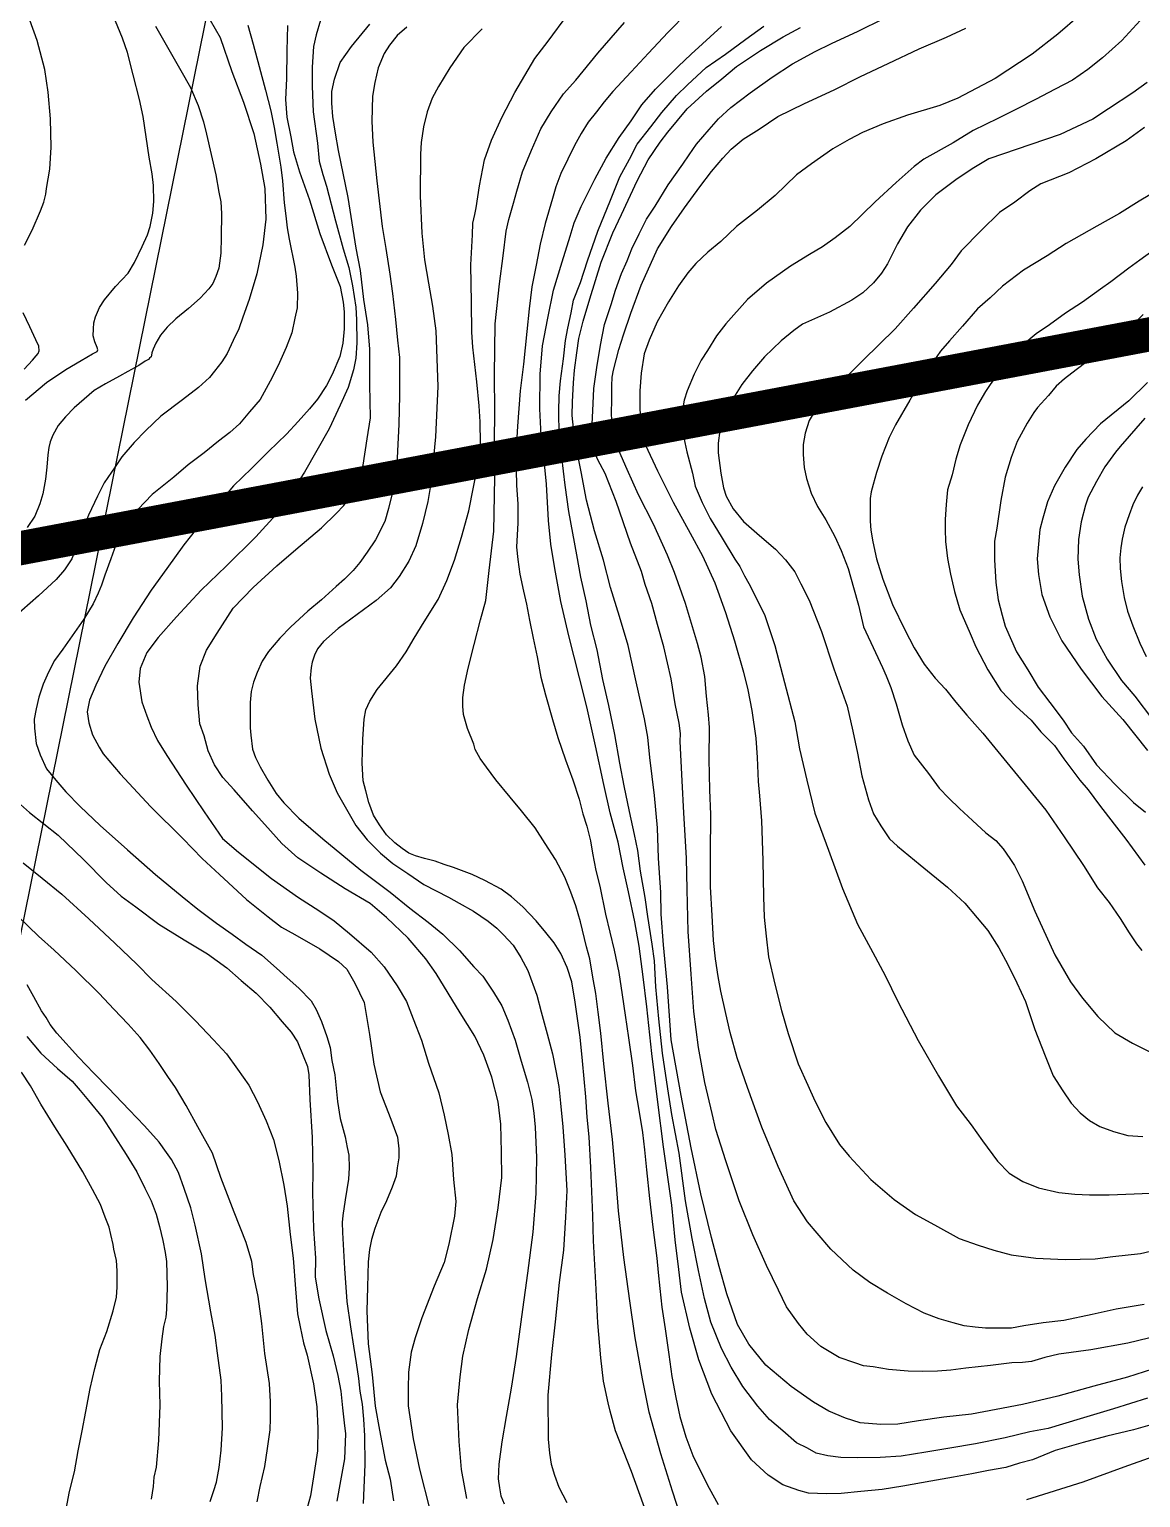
# Model space of a CAD drawing. Header units: millimetres. Extents: x 548366 to 1117317, y 7446967 to 14899125.
# Drawn here: x 554665 to 555057, y 7456686 to 7457203 of the extents above; entities that cross this region are included whole.
import ezdxf

# ---------------------------------------------------------------- set-up
doc = ezdxf.new("R2010")
doc.units = ezdxf.units.MM
doc.header["$MEASUREMENT"] = 0
doc.linetypes.add('ACAD_ISO11W100', pattern=[33, 12, -3, 12, -3, 0, -3])
for name, color, linetype in [('CURVA_INTERMEDIÁRIA', 32, 'Continuous'), ('CURVA_MESTRA', 36, 'Continuous'), ('ELETRO_PROP', 230, 'Continuous'), ('RADIAIS', 222, 'Continuous')]:
    doc.layers.add(name, color=color, linetype=linetype)

msp = doc.modelspace()

# ---------------------------------------------------------------- linework, layer by layer
at = {"layer": 'CURVA_INTERMEDIÁRIA'}
for points, elevation in [([(554727.09, 7457209.66), (554732.43, 7457200.55), (554736.49, 7457188.58), (554740.64, 7457177.74), (554744.23, 7457166.69), (554746.63, 7457155.92), (554748.19, 7457147.36), (554748.47, 7457136.51), (554747.46, 7457127.49), (554745.34, 7457117.27), (554742.67, 7457108.15), (554740.43, 7457101.92), (554738.96, 7457097.87), (554737.02, 7457093.73), (554734.91, 7457089.13), (554732.97, 7457086.27), (554730.48, 7457082.96), (554728.64, 7457080.75), (554724.77, 7457077.25), (554719.15, 7457072.83), (554711.56, 7457067.06), (554706.22, 7457062), (554702.07, 7457057.76), (554697.83, 7457052.79), (554695.44, 7457049.2), (554691.57, 7457043.58), (554689.17, 7457038.89), (554686.03, 7457032.2), (554683.82, 7457026.49), (554681.98, 7457021.61), (554680.14, 7457016.82), (554677.56, 7457012.95), (554674.61, 7457009.55), (554668.48, 7457003.78), (554659.63, 7456996.05)], 330), ([(554663.86, 7457072.78), (554671.26, 7457078.97), (554678.1, 7457083.55), (554683.45, 7457086.66), (554687.47, 7457089.07), (554689.08, 7457089.88), (554689.32, 7457090.52), (554689.08, 7457091.24), (554688.27, 7457093.25), (554687.71, 7457095.34), (554687.79, 7457097.91), (554687.95, 7457099.92), (554688.52, 7457102.09), (554689.88, 7457105.39), (554691.65, 7457108.04), (554695.59, 7457112.79), (554699.96, 7457117.42), (554702.29, 7457121.28), (554704.95, 7457126.83), (554706.8, 7457130.93), (554707.76, 7457133.9), (554708.73, 7457138.56), (554709.05, 7457142.74), (554708.97, 7457148.34), (554708.41, 7457152.52), (554707.37, 7457158.31), (554706.4, 7457165.47), (554705.27, 7457172.7), (554704.06, 7457178.71), (554701.81, 7457187.31), (554699.72, 7457195.26), (554698.03, 7457200.25), (554694.71, 7457208.26)], 310), ([(554767.79, 7457206.57), (554766.19, 7457201.42), (554765.25, 7457197.29), (554764.88, 7457190.07), (554764.88, 7457183.32), (554765.16, 7457174.33), (554766.66, 7457163.27), (554767.32, 7457156.99), (554768.54, 7457152.21), (554769.85, 7457148.08), (554773.04, 7457135.89), (554775.76, 7457126.08), (554777.74, 7457119.51), (554779.05, 7457113.04), (554780.17, 7457105.54), (554780.46, 7457100.98), (554780.55, 7457092.92), (554780.18, 7457087.48), (554779.33, 7457083.36), (554777.45, 7457077.17), (554774.73, 7457070.98), (554770.87, 7457062.66), (554762.14, 7457047.38), (554756.05, 7457037.91), (554752.17, 7457032.41), (554745.04, 7457024.63), (554734.53, 7457014.22), (554725.71, 7457005.78), (554717.06, 7456996.44), (554710.59, 7456989.13), (554706.55, 7456983.87), (554704.21, 7456978.16), (554703.74, 7456973.37), (554704.86, 7456966.44), (554706.55, 7456961.49), (554708.06, 7456957.55), (554710.4, 7456952.87), (554713.59, 7456947.52), (554720.44, 7456937.02), (554726.73, 7456927.65), (554733.23, 7456918.3), (554738.86, 7456913.52), (554750.5, 7456904.14), (554759.97, 7456897.48), (554767.2, 7456892.89), (554772.55, 7456889.23), (554777.94, 7456884.76), (554785.63, 7456878.19), (554790.23, 7456873.04), (554794.73, 7456866.38), (554798.02, 7456860.85), (554800.36, 7456854.76), (554803.29, 7456847.28), (554805.82, 7456839.12), (554809.39, 7456828.62), (554811.36, 7456820.84), (554812.68, 7456814.02), (554814.08, 7456806.99), (554814.65, 7456798.09), (554815.4, 7456790.4), (554815.02, 7456785.24), (554812.96, 7456775.33), (554811.27, 7456768.95), (554807.8, 7456760.61), (554803.48, 7456749.45), (554801.13, 7456742.32), (554799.72, 7456737.28), (554798.79, 7456730.25), (554798.6, 7456724.44), (554798.69, 7456718.44), (554800.38, 7456706.81), (554802.63, 7456696.06), (554806.29, 7456681.71)], 360), ([(554897.27, 7457209.58), (554890.11, 7457202.26), (554883.35, 7457195.03), (554877.22, 7457188.43), (554870.78, 7457181.51), (554867.65, 7457177.79), (554864.94, 7457174.37), (554862.08, 7457170.64), (554859.61, 7457166.74), (554857.23, 7457162.45), (554854.84, 7457157.68), (554852.45, 7457152.59), (554850.7, 7457147.9), (554849.43, 7457143.84), (554846.87, 7457135.03), (554845.2, 7457127.64), (554843.68, 7457120.33), (554842.17, 7457112.62), (554841.21, 7457104.92), (554840.5, 7457096.97), (554839.22, 7457085.37), (554838.11, 7457075.99), (554837.15, 7457063.51), (554836.52, 7457053.41), (554836.76, 7457042.76), (554837.23, 7457036.08), (554837.31, 7457029.42), (554836.99, 7457025.29), (554836.76, 7457020.91), (554837.23, 7457016.54), (554838.03, 7457011.45), (554839.22, 7457005.41), (554840.34, 7457000.88), (554841.38, 7456995.17), (554842.65, 7456988.89), (554844.08, 7456982.29), (554845.43, 7456975.14), (554847.02, 7456968.94), (554849.43, 7456960.21), (554851.41, 7456953.93), (554854.04, 7456945.98), (554856.67, 7456938.91), (554858.83, 7456932.17), (554860.18, 7456926.92), (554861.53, 7456922.63), (554862.88, 7456917.46), (554863.6, 7456913.09), (554864.79, 7456906.97), (554866.15, 7456901.48), (554868.13, 7456891.64), (554871.24, 7456879), (554872.83, 7456871.13), (554874.03, 7456863.19), (554875.06, 7456856.04), (554876.26, 7456848.01), (554877.61, 7456838.31), (554878.73, 7456829.35), (554879.84, 7456822.59), (554881.19, 7456814.64), (554881.91, 7456808.6), (554882.62, 7456801.6), (554883.66, 7456791.44), (554884.85, 7456781.34), (554886.29, 7456770.37), (554886.69, 7456765.38), (554887.25, 7456759.73), (554888.05, 7456753.21), (554889.16, 7456745.5), (554890.51, 7456736.52), (554891.55, 7456728.73), (554892.98, 7456721.27), (554894.33, 7456714.67), (554896.48, 7456707.52), (554898.95, 7456700.84), (554901.97, 7456694.72), (554904.63, 7456689.41), (554907.89, 7456683.61)], 420), ([(555063.29, 7456743.19), (555052.18, 7456740.5), (555039.1, 7456738.17), (555027.81, 7456736.56), (555022.97, 7456735.4), (555018.22, 7456734.05), (555015.09, 7456733.61), (555011.32, 7456733.52), (555003.74, 7456732.59), (554995.05, 7456731.61), (554989.86, 7456730.98), (554985.11, 7456730.62), (554979.91, 7456730.54), (554974.72, 7456730.62), (554967.82, 7456731.25), (554962.44, 7456732.15), (554959.07, 7456732.51), (554955.93, 7456733.58), (554950.47, 7456735.37), (554944.02, 7456739.31), (554939.18, 7456743.7), (554936.13, 7456747.37), (554931.92, 7456753.28), (554929.05, 7456759.15), (554924.92, 7456767.83), (554920, 7456778.67), (554915.23, 7456790.64), (554910.57, 7456804.69), (554906.99, 7456815.71), (554905.73, 7456821.35), (554903.11, 7456832.35), (554900.96, 7456844.7), (554899.26, 7456857.32), (554898.36, 7456870.46), (554897.28, 7456885.5), (554896.93, 7456900.28), (554896.65, 7456911.36), (554895.76, 7456927.38), (554895.22, 7456938.66), (554894.5, 7456952.44), (554894.59, 7456955.3), (554894.06, 7456958.88), (554892.71, 7456965.68), (554891.28, 7456974.55), (554888.67, 7456985.8), (554886.43, 7456993.68), (554884.46, 7457001.11), (554882.13, 7457007.73), (554880.79, 7457012.39), (554876.93, 7457022.4), (554871.91, 7457036.99), (554868.06, 7457046.93), (554866.27, 7457050.15), (554865.16, 7457052.36), (554864.63, 7457054.42), (554863.73, 7457058), (554863.37, 7457062.03), (554863.64, 7457068.93), (554864.09, 7457076.8), (554865.08, 7457084.23), (554866.43, 7457092.09), (554867.86, 7457099.43), (554870.1, 7457106.41), (554871.62, 7457111.43), (554873.77, 7457117.34), (554875.75, 7457121.81), (554877.38, 7457126), (554879.98, 7457131.37), (554882.58, 7457136.47), (554885.71, 7457141.04), (554890.28, 7457148.65), (554895.39, 7457155.9), (554897.63, 7457159.21), (554900.25, 7457162.87), (554904.73, 7457168.15), (554907.96, 7457171.82), (554912.26, 7457175.85), (554919.07, 7457181.04), (554926.86, 7457186.59), (554934.03, 7457191.25), (554942.01, 7457195.54), (554947.74, 7457198.41), (554957.12, 7457202.76), (554966.16, 7457207.24)], 460), ([(555035.07, 7457208.24), (555027.51, 7457201.63), (555018.45, 7457194.65), (555005.41, 7457186.06), (554992.28, 7457179.17), (554985.91, 7457176.57), (554974.48, 7457173.17), (554965.98, 7457170.15), (554958.7, 7457167.04), (554953.98, 7457164.58), (554948.22, 7457161.28), (554940.71, 7457155.96), (554935.42, 7457152.18), (554927.87, 7457144.82), (554921.73, 7457139.63), (554914.36, 7457133.87), (554908.79, 7457128.68), (554904.25, 7457124.91), (554899.96, 7457120.88), (554897.13, 7457117.58), (554893.92, 7457113.05), (554890.33, 7457107.38), (554886.36, 7457100.31), (554883.53, 7457093.89), (554881.83, 7457089.07), (554880.77, 7457082.21), (554880.21, 7457075.99), (554880.21, 7457069.38), (554880.96, 7457062.87), (554882.19, 7457056.83), (554886.45, 7457047.79), (554892.02, 7457036.84), (554897.97, 7457025.89), (554902.32, 7457017.87), (554906.69, 7457008.36), (554910.47, 7456997.88), (554913.58, 7456987.97), (554916.8, 7456976.84), (554918.3, 7456970.72), (554919.72, 7456963.36), (554921.13, 7456953.64), (554921.61, 7456946.84), (554921.89, 7456938.35), (554922.46, 7456933.35), (554923.11, 7456924.49), (554923.58, 7456910.53), (554923.87, 7456897.69), (554924.05, 7456890.53), (554924.71, 7456883.92), (554925.56, 7456876.56), (554927.83, 7456866.93), (554930.19, 7456857.68), (554932.46, 7456849.57), (554936.08, 7456838.92), (554939.39, 7456831.37), (554941.94, 7456825.9), (554945.72, 7456818.25), (554950.53, 7456810.51), (554954.03, 7456806.36), (554961.62, 7456798.17), (554969.84, 7456791.09), (554977.3, 7456785.8), (554984, 7456782.22), (554992.79, 7456777.31), (554999.4, 7456775.04), (555004.97, 7456773.25), (555011.02, 7456771.65), (555019.77, 7456770.39), (555030.06, 7456769.92), (555040.64, 7456770.2), (555046.88, 7456771.05), (555056.61, 7456772.09), (555065.67, 7456774.17)], 480), ([(555056.53, 7457206.45), (555050.01, 7457199.46), (555043.21, 7457193.33), (555038.02, 7457189.27), (555032.63, 7457185.49), (555026.59, 7457182.28), (555019.6, 7457178.7), (555012.99, 7457175.21), (555006.32, 7457171.93), (554997.72, 7457167.78), (554990.64, 7457163.44), (554980.34, 7457157.68), (554976.94, 7457155.04), (554970.52, 7457149.47), (554963.15, 7457142.58), (554954.22, 7457133.92), (554949.03, 7457129.95), (554944.59, 7457126.74), (554940.06, 7457124.01), (554933.35, 7457119.95), (554924.85, 7457113.91), (554918.14, 7457108.15), (554910.59, 7457099.66), (554907.24, 7457095.43), (554904.12, 7457090.24), (554901.86, 7457086.84), (554899.4, 7457081.93), (554896.95, 7457075.99), (554895.91, 7457072.68), (554895.25, 7457069.38), (554895.15, 7457066.17), (554895.25, 7457062.77), (554895.72, 7457059.47), (554896.76, 7457054.56), (554898.85, 7457047.02), (554899.79, 7457042.4), (554902.15, 7457036.64), (554904.99, 7457031.07), (554909.24, 7457024.09), (554913.68, 7457016.73), (554915.47, 7457014.18), (554916.23, 7457012.67), (554917.08, 7457010.78), (554918.59, 7457008.14), (554924.17, 7456997.19), (554927.85, 7456986.25), (554931.25, 7456973.22), (554934.84, 7456959.35), (554936.55, 7456949.91), (554939.1, 7456938.87), (554941.84, 7456927.26), (554946.66, 7456914.14), (554951.59, 7456900.67), (554956.98, 7456888.12), (554962.27, 7456878.11), (554966.71, 7456870), (554971.17, 7456860.86), (554978.25, 7456847.08), (554985.43, 7456834.63), (554991.78, 7456824.07), (554996.98, 7456817.37), (555000.95, 7456811.8), (555006.24, 7456804.63), (555010.39, 7456800.38), (555015.21, 7456797.46), (555020.69, 7456795.19), (555027.87, 7456793.59), (555033.44, 7456792.93), (555038.63, 7456792.74), (555045.62, 7456792.74), (555054.39, 7456793.09), (555060.06, 7456793.28)], 490), ([(554709.6, 7457204.47), (554714.77, 7457195.41), (554718.55, 7457188.9), (554721.93, 7457182.95), (554724.67, 7457176.6), (554726.52, 7457170.81), (554727.56, 7457166.47), (554729.26, 7457159.25), (554730.95, 7457152.1), (554731.92, 7457145.99), (554732.64, 7457142.61), (554732.88, 7457138.51), (554732.8, 7457130.15), (554732.71, 7457124.54), (554731.91, 7457119.24), (554730.94, 7457116.26), (554729.81, 7457113.85), (554728.37, 7457111.92), (554725.39, 7457108.63), (554721.29, 7457105.01), (554716.86, 7457101.39), (554713.73, 7457098.42), (554711.44, 7457095.63), (554709.75, 7457092.81), (554708.86, 7457090.64), (554708.38, 7457089.44), (554708.22, 7457088.55), (554708.06, 7457087.99), (554707.58, 7457087.51), (554707.18, 7457087.02), (554705.97, 7457086.46), (554703.8, 7457084.93), (554699.85, 7457082.84), (554696.96, 7457081.24), (554692.05, 7457078.5), (554688.03, 7457076.09), (554684.57, 7457073.12), (554681.03, 7457070.06), (554677.97, 7457066.85), (554675.32, 7457063.79), (554673.45, 7457060.35), (554672.48, 7457058.1), (554672.08, 7457056.01), (554671.76, 7457053.52), (554671.35, 7457049.18), (554670.87, 7457044.92), (554669.99, 7457039.77), (554668.94, 7457036.24), (554667.09, 7457031.81), (554664.41, 7457027.82)], 320), ([(554742.14, 7457204.82), (554744.02, 7457198.16), (554746.19, 7457190.3), (554748.35, 7457181.96), (554750.23, 7457174.65), (554751.45, 7457168.83), (554752.39, 7457163.3), (554753.14, 7457159.08), (554753.79, 7457154.87), (554754.36, 7457150.03), (554754.92, 7457142.25), (554755.58, 7457137.65), (554756.05, 7457133.43), (554756.7, 7457129.4), (554758.68, 7457119.57), (554759.24, 7457116.39), (554759.61, 7457110.48), (554759.52, 7457105.23), (554758.77, 7457101.67), (554757.64, 7457096.51), (554755.67, 7457091.26), (554752.82, 7457084.91), (554750.01, 7457079.38), (554746.54, 7457073.01), (554742.78, 7457068.6), (554739.22, 7457064.38), (554735.84, 7457061.38), (554731.81, 7457058.29), (554726.74, 7457054.16), (554721.2, 7457049.94), (554716.14, 7457045.63), (554708.5, 7457039.45), (554703.43, 7457034.2), (554700.52, 7457030.45), (554697.71, 7457026.05), (554695.64, 7457021.73), (554693.86, 7457016.86), (554691.8, 7457011.05), (554690.58, 7457007.58), (554689.45, 7457004.76), (554687.65, 7457000.95), (554684.37, 7456995.51), (554677.05, 7456985.01), (554674.05, 7456980.98), (554671.98, 7456976.86), (554670.01, 7456972.64), (554668.6, 7456968.06), (554667.57, 7456963.94), (554666.91, 7456960.38), (554667.01, 7456957.19), (554667.66, 7456951.75), (554668.98, 7456947.72), (554671.23, 7456942.84), (554674.51, 7456938.81), (554678.08, 7456934.69), (554683.05, 7456929.53), (554690.12, 7456922.9), (554699.79, 7456914.27), (554709.64, 7456905.65), (554719.02, 7456897.87), (554724.51, 7456893.41), (554731.08, 7456888.44), (554736.61, 7456884.59), (554741.49, 7456881.03), (554747.12, 7456877.19), (554752.28, 7456872.59), (554755.97, 7456869.16), (554760.1, 7456865.51), (554764.42, 7456861.1), (554766.29, 7456858.01), (554768.08, 7456853.79), (554770.05, 7456848.54), (554771.17, 7456844.6), (554771.74, 7456840.01), (554772.77, 7456835.06), (554773.8, 7456825.6), (554774.74, 7456819.6), (554776.43, 7456813.22), (554777.18, 7456809.47), (554777.74, 7456806.66), (554777.84, 7456802.25), (554777.65, 7456798.25), (554776.43, 7456791.03), (554775.58, 7456785.4), (554775.4, 7456782.97), (554775.49, 7456779.5), (554776.24, 7456766.75), (554777.08, 7456755.14), (554778.3, 7456746.24), (554779.34, 7456739.39), (554780.27, 7456733.49), (554781.12, 7456727.98), (554781.59, 7456723.58), (554782.43, 7456718.98), (554782.9, 7456713.64), (554783.28, 7456707.83), (554783.37, 7456697.7), (554782.8, 7456683.94)], 340), ([(554819.36, 7456685.74), (554817.48, 7456695.92), (554816.64, 7456705.86), (554816.07, 7456718.8), (554816.92, 7456728.64), (554817.85, 7456735.84), (554820.01, 7456745.31), (554823.01, 7456756.18), (554826.2, 7456766.59), (554828.55, 7456776.98), (554830.33, 7456788.13), (554831.65, 7456798.82), (554831.55, 7456807.82), (554831.27, 7456817.65), (554830.33, 7456825.52), (554828.17, 7456834.15), (554825.26, 7456841.93), (554822.17, 7456848.68), (554817, 7456856.91), (554808.46, 7456870.7), (554804.89, 7456875.85), (554798.67, 7456883.12), (554790.97, 7456890.43), (554785.25, 7456895.4), (554776.43, 7456900.56), (554767.89, 7456906.09), (554759.82, 7456911.53), (554754.16, 7456916.57), (554748.15, 7456923.22), (554743.84, 7456928), (554737.36, 7456935.41), (554733.31, 7456939.78), (554730.4, 7456944.28), (554728.24, 7456949.16), (554726.74, 7456954.41), (554725.24, 7456958.63), (554724.68, 7456965.38), (554724.39, 7456972.03), (554725.33, 7456979.06), (554727.58, 7456984.69), (554731.35, 7456990.66), (554736.98, 7456999.48), (554744.01, 7457006.7), (554752.36, 7457014.38), (554759.03, 7457020.1), (554768.16, 7457027.78), (554773.23, 7457032.75), (554776.04, 7457035.65), (554778.01, 7457038.56), (554780.08, 7457043.15), (554782.8, 7457049.81), (554784.21, 7457059.09), (554785.33, 7457066.47), (554785.15, 7457078.28), (554785.15, 7457090.65), (554784.49, 7457099.24), (554783.08, 7457108.24), (554781.86, 7457118.37), (554780.27, 7457126.33), (554777.54, 7457144.13), (554774.16, 7457160.73), (554773.03, 7457166.8), (554772.1, 7457172.71), (554771.72, 7457177.4), (554771.72, 7457181.43), (554772.75, 7457185.84), (554774.72, 7457191.65), (554778.66, 7457197.37), (554785.14, 7457205.24)], 370), ([(554798.21, 7457204.14), (554794.75, 7457201.22), (554792.09, 7457197.85), (554790.23, 7457194.84), (554788.1, 7457189.79), (554786.86, 7457184.65), (554786.06, 7457179.89), (554785.8, 7457171.04), (554786.24, 7457163.6), (554787.57, 7457150.04), (554789.53, 7457133.92), (554790.77, 7457126.13), (554792.19, 7457117.18), (554793.08, 7457110.36), (554794.15, 7457101.18), (554794.94, 7457093.91), (554795.56, 7457087.8), (554795.56, 7457074.42), (554795.39, 7457064.26), (554794.86, 7457054.78), (554794.5, 7457047.34), (554793.35, 7457041.23), (554791.66, 7457034.5), (554790.42, 7457029.98), (554787.12, 7457023.53), (554784.19, 7457019.19), (554781.62, 7457015.56), (554779.23, 7457012.72), (554776.21, 7457009.71), (554773.29, 7457007.05), (554768.06, 7457002.36), (554763.27, 7456998.37), (554757.31, 7456992.82), (554753.41, 7456988.83), (554749.42, 7456984.14), (554747.21, 7456980.77), (554745.43, 7456976.78), (554744.19, 7456973.33), (554743.31, 7456970.05), (554742.95, 7456966.15), (554742.95, 7456962.26), (554742.96, 7456957.23), (554743.22, 7456954.75), (554743.84, 7456949.79), (554744.91, 7456946.87), (554746.5, 7456943.5), (554749.25, 7456938.81), (554752.09, 7456934.2), (554754.84, 7456930.83), (554760.16, 7456925.43), (554768.61, 7456918.19), (554781.99, 7456907.12), (554792.28, 7456899.41), (554799.28, 7456893.74), (554805.66, 7456888.78), (554810.85, 7456884.55), (554816.7, 7456878.88), (554821.75, 7456873.12), (554824.94, 7456869.76), (554828.67, 7456864.17), (554831.59, 7456859.3), (554833.72, 7456854.25), (554836.32, 7456847.19), (554838.44, 7456839.84), (554840.66, 7456832.48), (554842.17, 7456826.37), (554842.96, 7456821.5), (554843.41, 7456816.63), (554843.85, 7456805.93), (554843.67, 7456793.26), (554842.61, 7456779.62), (554840.65, 7456765.19), (554838.53, 7456749.78), (554836.66, 7456735.78), (554834.88, 7456724.63), (554833.11, 7456714.62), (554831.69, 7456705.76), (554830.54, 7456697.88), (554830.36, 7456692.67), (554830.81, 7456689.48), (554831.34, 7456686.74), (554832.49, 7456683.9)], 380), ([(554824.74, 7457203.51), (554818.27, 7457197.04), (554813.3, 7457189.86), (554809.31, 7457183.22), (554807.1, 7457179.15), (554805.32, 7457174.27), (554804.08, 7457169.05), (554803.28, 7457163.47), (554803.02, 7457159.39), (554802.84, 7457144.78), (554803.46, 7457131.58), (554804.35, 7457122.12), (554805.77, 7457113.98), (554807.19, 7457105.83), (554808.43, 7457097.15), (554809.05, 7457077.58), (554808.25, 7457059.77), (554806.74, 7457044.11), (554805.59, 7457037.03), (554803.73, 7457029.32), (554801.33, 7457021.35), (554798.85, 7457016.03), (554795.48, 7457010.63), (554792.47, 7457006.64), (554787.39, 7457002.14), (554780.65, 7456997.18), (554774, 7456992.22), (554768.77, 7456987.7), (554766.73, 7456985.13), (554765.67, 7456982.83), (554764.87, 7456980.44), (554764.51, 7456978.58), (554764.07, 7456974.77), (554764.6, 7456970.37), (554765.75, 7456960.36), (554767.88, 7456950.08), (554770.81, 7456940.96), (554773.68, 7456934.42), (554776.87, 7456928.57), (554780.24, 7456922.91), (554784.22, 7456917.86), (554788.92, 7456913.16), (554793.27, 7456909.44), (554798.5, 7456905.9), (554804.17, 7456902.09), (554812.9, 7456897.59), (554816.62, 7456895.55), (554821.68, 7456892.72), (554826.82, 7456889.18), (554829.83, 7456886.7), (554832.23, 7456884.3), (554835.6, 7456880.67), (554838.34, 7456876.33), (554840.74, 7456871.81), (554844.02, 7456863.07), (554845.44, 7456857.22), (554847.66, 7456849.43), (554849.43, 7456842.43), (554850.67, 7456836.4), (554851.66, 7456830.86), (554852.28, 7456825.01), (554853.08, 7456816.68), (554853.79, 7456806.76), (554854.5, 7456794.29), (554854.05, 7456784.81), (554853.34, 7456773.21), (554851.84, 7456761.87), (554850.41, 7456747.98), (554849.08, 7456736.46), (554847.84, 7456722.2), (554847.94, 7456706.7), (554848.47, 7456701.74), (554849, 7456697.84), (554850.15, 7456693.94), (554851.75, 7456689.78), (554854.59, 7456684.29)], 390), ([(554895.78, 7456676), (554891.77, 7456688.38), (554887.6, 7456701.49), (554883.52, 7456716.2), (554881.21, 7456727.87), (554878.55, 7456742.31), (554876.68, 7456755.33), (554874.64, 7456770.65), (554872.78, 7456787.12), (554871.98, 7456796.16), (554870.65, 7456812.27), (554869.05, 7456825.02), (554867.54, 7456838.93), (554866.48, 7456849.72), (554865.59, 7456857.08), (554864.79, 7456863.72), (554863.73, 7456869.48), (554862.58, 7456875.94), (554861.51, 7456880.11), (554859.38, 7456888.96), (554857.69, 7456894.54), (554855.92, 7456899.32), (554853.79, 7456904.72), (554850.51, 7456910.92), (554846.88, 7456916.5), (554843.33, 7456922.09), (554838.6, 7456928.07), (554834.52, 7456932.86), (554829.47, 7456938.97), (554826.28, 7456943.4), (554823.97, 7456946.5), (554822.29, 7456949.69), (554821.75, 7456951.54), (554819.54, 7456957.04), (554818.12, 7456962), (554817.85, 7456964.92), (554817.94, 7456968.02), (554818.47, 7456972.27), (554819.8, 7456978.29), (554821.93, 7456986.62), (554824.15, 7456995.3), (554826.01, 7457002.1), (554827.16, 7457012.73), (554828.85, 7457026.54), (554829.2, 7457045.49), (554829.03, 7457058.07), (554829.2, 7457068.69), (554829.02, 7457081.69), (554829.29, 7457099.68), (554830.8, 7457113.75), (554832.13, 7457123.58), (554833.19, 7457132.26), (554834.16, 7457136.43), (554835.76, 7457142.1), (554836.91, 7457146.35), (554838.96, 7457153.16), (554842.06, 7457160.86), (554845.43, 7457168.3), (554848.98, 7457174.33), (554853.32, 7457180.62), (554857.76, 7457185.49), (554865.5, 7457194.95), (554874.81, 7457205.76)], 410), ([(555064.01, 7456712.76), (555054.15, 7456709.98), (555044.75, 7456707.75), (555036.41, 7456705.51), (555026.56, 7456702.64), (555018.58, 7456699.42), (555013.96, 7456698.14), (555009.13, 7456696.7), (555003.12, 7456695.63), (554997.21, 7456694.38), (554990.76, 7456693.3), (554982.78, 7456691.87), (554972.84, 7456690.08), (554965.67, 7456688.91), (554958.08, 7456688.18), (554951.18, 7456687.47), (554945.98, 7456687.38), (554939.71, 7456687.65), (554936.22, 7456688.54), (554930.66, 7456690.6), (554925.47, 7456693.91), (554919.55, 7456699.37), (554912.36, 7456709.64), (554905.64, 7456722.45), (554901.07, 7456734.62), (554897.92, 7456745.78), (554894.97, 7456758.49), (554893.98, 7456766.37), (554892.72, 7456776.9), (554891.56, 7456789.07), (554888.6, 7456809.64), (554886.54, 7456825.39), (554884.47, 7456842.57), (554882.68, 7456858.95), (554881.43, 7456869.6), (554880.07, 7456880.33), (554878.46, 7456888.93), (554876.22, 7456899.49), (554874.34, 7456907.91), (554872.62, 7456917.01), (554869.85, 7456927.31), (554867.61, 7456937.33), (554864.65, 7456950.91), (554861.6, 7456964.69), (554859, 7456974.9), (554855.23, 7456989.75), (554852.37, 7457001.74), (554850.3, 7457013.38), (554848.95, 7457021.96), (554848.06, 7457030.37), (554847.34, 7457043.09), (554846.53, 7457051.5), (554845.45, 7457060.24), (554845.01, 7457069.64), (554845.1, 7457081.91), (554845.99, 7457091.91), (554847.87, 7457101.58), (554849.84, 7457111.52), (554852.89, 7457121.46), (554855.68, 7457130.56), (554857.11, 7457135.22), (554859.53, 7457140.95), (554864.37, 7457150.62), (554868.4, 7457158.05), (554872.99, 7457165.27), (554877.2, 7457171.18), (554880.96, 7457176.82), (554885.8, 7457182.28), (554893.77, 7457190.25), (554898.29, 7457194.62), (554909.04, 7457204.38)], 430), ([(555059.13, 7456721.05), (555047.15, 7456717.34), (555035.32, 7456713.76), (555024.04, 7456710.44), (555017.59, 7456709.19), (555008.98, 7456707.13), (554998.55, 7456705.05), (554989.5, 7456703.44), (554980.99, 7456702.01), (554972.3, 7456700.66), (554964.9, 7456700.2), (554956.75, 7456700.02), (554951.01, 7456700.2), (554946.53, 7456700.74), (554942.41, 7456701.72), (554939.37, 7456703.42), (554935.43, 7456705.39), (554930.59, 7456709.6), (554925.93, 7456713.63), (554921.87, 7456718.25), (554916.58, 7456725.23), (554912.37, 7456732.03), (554909.06, 7456738.57), (554905.27, 7456747.84), (554903.03, 7456756.26), (554900.97, 7456766.02), (554898.73, 7456777.35), (554896.31, 7456790.6), (554894.06, 7456807.39), (554891.55, 7456821.09), (554890.12, 7456830.1), (554888.24, 7456842.63), (554886.98, 7456854.72), (554885.9, 7456865.97), (554885.45, 7456875.19), (554884.65, 7456881.01), (554883.12, 7456890.77), (554882.13, 7456897.45), (554880.52, 7456906.76), (554879.53, 7456914.01), (554878.37, 7456919.74), (554876.57, 7456927.85), (554874.77, 7456936.8), (554873.16, 7456944.86), (554871.45, 7456954.94), (554869.3, 7456965.15), (554867.24, 7456974.28), (554865.18, 7456984.72), (554863.02, 7456993.41), (554861.32, 7457002), (554859.44, 7457010.42), (554858.09, 7457018.27), (554855.23, 7457033.49), (554853.97, 7457042.8), (554852.8, 7457052.62), (554851.81, 7457060.77), (554851.73, 7457068.73), (554851.81, 7457074.28), (554852.26, 7457079.53), (554853.34, 7457087.32), (554854.06, 7457093.77), (554854.86, 7457098.15), (554856.03, 7457103.52), (554856.92, 7457107.91), (554859.35, 7457114.16), (554861.77, 7457121.86), (554865.44, 7457132.24), (554869.92, 7457143.16), (554873.16, 7457151.47), (554876.56, 7457157.65), (554879.34, 7457162.93), (554884.09, 7457169.02), (554888.03, 7457174.12), (554893.14, 7457180.12), (554897.08, 7457183.79), (554903.57, 7457189.95), (554910.38, 7457194.61), (554917.64, 7457199.98), (554923.91, 7457204.45)], 440), ([(555057.86, 7456754.1), (555048, 7456752.45), (555039.6, 7456750.58), (555029.64, 7456748.51), (555022.37, 7456747.68), (555015.53, 7456746.54), (555011.17, 7456745.81), (555005.88, 7456745.71), (555002.04, 7456745.71), (554998.34, 7456746.11), (554994.5, 7456746.63), (554990.66, 7456747.67), (554985.68, 7456749.02), (554980.39, 7456751.09), (554974.06, 7456754.3), (554967.52, 7456758.14), (554961.29, 7456761.87), (554955.35, 7456766.18), (554947.57, 7456773.54), (554942.7, 7456779.24), (554939.27, 7456783.18), (554934.5, 7456790.65), (554928.98, 7456802.74), (554923.28, 7456816.63), (554918.19, 7456830.53), (554914.55, 7456840.96), (554912.06, 7456849.88), (554910.5, 7456856.62), (554908.74, 7456864.5), (554907.8, 7456869.68), (554906.96, 7456875.86), (554906.23, 7456882.29), (554905.72, 7456891.1), (554905.2, 7456901.26), (554905.2, 7456912.72), (554905.3, 7456926.72), (554904.88, 7456935.43), (554904.68, 7456946.29), (554904.78, 7456957.38), (554904.47, 7456961.84), (554903.74, 7456968.47), (554903.12, 7456975.31), (554901.87, 7456982.13), (554900.62, 7456987), (554898.45, 7456994.05), (554896.37, 7457001.1), (554892.43, 7457011.99), (554890.04, 7457018.1), (554885.04, 7457029.07), (554879.75, 7457039.33), (554875.8, 7457048.25), (554872.9, 7457054.98), (554871.02, 7457060.44), (554870.3, 7457067.39), (554870.4, 7457073.51), (554870.4, 7457077.76), (554870.51, 7457080.87), (554870.92, 7457083.25), (554872.89, 7457090.61), (554874.55, 7457095.69), (554877.05, 7457103.33), (554880.68, 7457113.29), (554886.49, 7457126.04), (554891.36, 7457133.92), (554895.96, 7457140.52), (554901.35, 7457147.88), (554905.5, 7457153.27), (554909.44, 7457157.94), (554912.45, 7457161.15), (554916.6, 7457164.67), (554922.31, 7457168.2), (554928.88, 7457172.71), (554938.22, 7457177.27), (554948.7, 7457182.04), (554958.04, 7457186.81), (554967.69, 7457191.37), (554978.66, 7457196.5), (554988.31, 7457200.64), (554995.05, 7457203.75)], 470), ([(555058.05, 7457168.83), (555051.53, 7457164.11), (555040.86, 7457157.79), (555031.41, 7457152.88), (555021.55, 7457148.95), (555017.58, 7457146.5), (555012.29, 7457142.54), (555007, 7457138.86), (555000.49, 7457132.53), (554993.4, 7457125.36), (554989.91, 7457120.55), (554984.24, 7457113.85), (554976.64, 7457105.09), (554970.22, 7457097.82), (554958.88, 7457086.78), (554947.26, 7457075.36), (554944.97, 7457073.11), (554942.23, 7457069.43), (554939.86, 7457065.56), (554938.45, 7457061.13), (554937.79, 7457057.07), (554937.79, 7457053.57), (554938.16, 7457049.04), (554938.92, 7457045.08), (554940.62, 7457039.98), (554942.89, 7457035.27), (554945.82, 7457030.55), (554948.96, 7457024.71), (554951.23, 7457019.81), (554953.59, 7457013.39), (554955.57, 7457006.69), (554957.27, 7457000.55), (554959.07, 7456992.81), (554963.24, 7456983.87), (554965.79, 7456978.49), (554967.02, 7456975.56), (554968.72, 7456971.5), (554970.51, 7456965.74), (554972.68, 7456958.29), (554974.67, 7456952.72), (554976.84, 7456947.62), (554981.97, 7456941.13), (554985.65, 7456936.04), (554989.05, 7456932.45), (554992.83, 7456928.86), (554997.46, 7456924.62), (555002.18, 7456920.28), (555005.67, 7456917.54), (555008.23, 7456914.61), (555010.59, 7456911.22), (555012.22, 7456908.78), (555014.96, 7456903.4), (555019.39, 7456892.74), (555026.48, 7456877.35), (555031.96, 7456867.73), (555036.22, 7456862.08), (555041.61, 7456855.57), (555047.56, 7456849.81), (555053.79, 7456846.13), (555061.82, 7456842.17)], 510), ([(555063.71, 7457147.34), (555056.1, 7457142.81), (555049.25, 7457138.54), (555041.21, 7457134.01), (555030.38, 7457127.98), (555023.7, 7457123.53), (555015.4, 7457118.57), (555008.04, 7457112.84), (555003.68, 7457108.82), (554999.23, 7457104.89), (554993.89, 7457098.75), (554989.36, 7457093.62), (554986.11, 7457089.94), (554982.26, 7457084.38), (554979.09, 7457079.34), (554975.32, 7457072.67), (554970.33, 7457064.05), (554968.11, 7457059.52), (554965.46, 7457052.94), (554963.66, 7457047.21), (554962.46, 7457043.02), (554961.78, 7457040.45), (554961.43, 7457038.06), (554961.43, 7457035.24), (554961.43, 7457030.04), (554961.6, 7457026.96), (554962.29, 7457022.77), (554963.66, 7457016.87), (554965.8, 7457009.69), (554969.3, 7457000.71), (554973.6, 7456991.75), (554976.85, 7456985.51), (554980.36, 7456979.69), (554984.3, 7456974.82), (554987.97, 7456970.89), (554991.57, 7456966.27), (554995.42, 7456961.74), (555001.1, 7456955.42), (555009.49, 7456945.08), (555017.1, 7456935.93), (555023.26, 7456928.23), (555029.71, 7456918.85), (555036.56, 7456908.76), (555041.52, 7456900.89), (555045.63, 7456895.76), (555049.41, 7456890.05), (555052.58, 7456885.09), (555055.15, 7456881.16), (555057.03, 7456878.85)], 520), ([(555060.63, 7457125.08), (555056.38, 7457122.07), (555052.52, 7457119.22), (555046.21, 7457114.46), (555042.58, 7457111.83), (555036.24, 7457107.28), (555030.21, 7457103.34), (555024.57, 7457099.32), (555019.86, 7457096.08), (555014.84, 7457091.83), (555012.13, 7457089.05), (555008.71, 7457085.13), (555005.92, 7457081.57), (555002.06, 7457075.78), (554999.2, 7457070.92), (554995.95, 7457064.05), (554993.1, 7457056.94), (554991.55, 7457051.92), (554990.29, 7457046.46), (554988.59, 7457041.13), (554988.12, 7457035.96), (554987.82, 7457030.63), (554987.82, 7457027.16), (554987.97, 7457022.91), (554988.6, 7457016.98), (554989.68, 7457011.42), (554991.07, 7457005.32), (554993, 7456998.83), (554996.56, 7456990.57), (554998.57, 7456985.78), (555002.83, 7456977.69), (555007.47, 7456970.43), (555012.72, 7456964.95), (555018.05, 7456959.93), (555021.53, 7456955.91), (555024.78, 7456952.59), (555026.32, 7456951.05), (555029.59, 7456946.35), (555035.24, 7456938.86), (555038.17, 7456935.47), (555042.19, 7456929.98), (555047.29, 7456923.34), (555051.39, 7456918.09), (555058.14, 7456908.84)], 530), ([(555057.52, 7457102.96), (555049.95, 7457095.39), (555044.77, 7457091.22), (555040.88, 7457088.39), (555036.93, 7457085.68), (555032.38, 7457082.21), (555029.83, 7457080.2), (555026.89, 7457077.65), (555024.18, 7457074.33), (555020.32, 7457070.09), (555019.01, 7457068.39), (555016.69, 7457064.6), (555013.18, 7457058.13), (555011.1, 7457052.49), (555008.93, 7457045.62), (555007.39, 7457037.36), (555006, 7457027.63), (555005.22, 7457023.09), (555005.14, 7457016.45), (555005.61, 7457008.5), (555006.53, 7457002.4), (555007.85, 7456996.99), (555008.93, 7456993.13), (555012.96, 7456984.03), (555016.9, 7456977.7), (555020.53, 7456971.59), (555024.63, 7456966.19), (555029.34, 7456960.01), (555032.36, 7456955.46), (555036.48, 7456950.84), (555041.12, 7456944.28), (555047.61, 7456937.41), (555054.18, 7456930.92), (555058.43, 7456927.53)], 540), ([(555058.14, 7457066.42), (555049.47, 7457056.4), (555047.75, 7457054.45), (555044.01, 7457049.27), (555041.12, 7457044.09), (555038.23, 7457038.57), (555037.21, 7457035.77), (555035.77, 7457029.83), (555034.75, 7457023.63), (555034.49, 7457016.67), (555035, 7457011.23), (555036.01, 7457003.68), (555038.31, 7456995.61), (555040.94, 7456988.57), (555044.85, 7456981.52), (555049.95, 7456973.96), (555054.62, 7456968.44), (555060.79, 7456960.22)], 560), ([(555057.37, 7457042.14), (555055.58, 7457039.25), (555053.88, 7457035.85), (555052.61, 7457032.37), (555051.08, 7457028.04), (555050.14, 7457023.71), (555049.72, 7457020.65), (555049.29, 7457017.17), (555049.46, 7457013.44), (555049.97, 7457008.85), (555050.82, 7457003.17), (555052.01, 7456998.42), (555053.88, 7456993.16), (555056.34, 7456987.13), (555058.64, 7456982.37)], 570), ([(554658.86, 7456933.13), (554665.31, 7456927.42), (554675.35, 7456919.41), (554684.29, 7456910.94), (554692.3, 7456902.75), (554697.6, 7456897.99), (554702.66, 7456894.22), (554710.86, 7456888.14), (554719.71, 7456882.62), (554728, 7456877.64), (554734.82, 7456872.67), (554739.84, 7456868.3), (554745.09, 7456863.79), (554749.97, 7456858.91), (554754.3, 7456853.66), (554757.43, 7456850.07), (554759.65, 7456846.67), (554761.67, 7456841.69), (554763.15, 7456837.92), (554763.61, 7456834.99), (554763.98, 7456826.34), (554764.81, 7456812.9), (554765.08, 7456801.14), (554764.99, 7456793.4), (554765.27, 7456780.7), (554766.01, 7456770.39), (554765.91, 7456763.67), (554767.21, 7456756.05), (554769.69, 7456744.91), (554772.27, 7456735.98), (554773.84, 7456729.1), (554774.95, 7456723.58), (554775.5, 7456717.69), (554776.14, 7456712.35), (554776.51, 7456708.57), (554776.24, 7456699.74), (554774.76, 7456691.94), (554773.56, 7456684.75)], 330), ([(554662.98, 7456909.71), (554669.66, 7456904.32), (554676.7, 7456898.73), (554686.11, 7456889.97), (554695.36, 7456881.45), (554703.09, 7456873.97), (554708.34, 7456868.61), (554716.95, 7456860.82), (554723.78, 7456854.06), (554730.06, 7456847.39), (554734.67, 7456842.43), (554738.53, 7456837.05), (554742.47, 7456831.42), (554745.61, 7456825.55), (554748.67, 7456818.8), (554751.16, 7456812.21), (554753.1, 7456804.82), (554754.79, 7456796.14), (554756, 7456788.75), (554757.13, 7456778.78), (554758.17, 7456770.44), (554758.98, 7456759.67), (554759.7, 7456750.83), (554760.59, 7456746.25), (554761.8, 7456740.56), (554763.01, 7456736.22), (554765.34, 7456726.17), (554766.47, 7456718.05), (554766.87, 7456710.52), (554766.71, 7456702.48), (554765.26, 7456693.4), (554764.22, 7456686.73), (554762.43, 7456680.32)], 320), ([(554745.43, 7456684.59), (554746.56, 7456689.98), (554748.19, 7456696.96), (554749.07, 7456703.31), (554750.04, 7456709.99), (554750.12, 7456713.92), (554750.12, 7456719.79), (554749.8, 7456726.3), (554748.19, 7456736.82), (554747.06, 7456747.43), (554745.77, 7456756.92), (554744.16, 7456764.63), (554743.6, 7456769.29), (554741.59, 7456775.96), (554737.4, 7456786.57), (554732.66, 7456798.87), (554729.66, 7456807.45), (554724.59, 7456816.69), (554720.49, 7456824.17), (554716.71, 7456830.52), (554713.96, 7456834.42), (554710.98, 7456839), (554707.68, 7456843.66), (554704.22, 7456848.16), (554699.96, 7456852.91), (554694.96, 7456858.19), (554689.81, 7456863.65), (554681.52, 7456871.77), (554673.96, 7456878.93), (554668.46, 7456883.87), (554661.22, 7456890.79)], 310), ([(554664.31, 7456848.49), (554669.22, 7456842.7), (554675.17, 7456837.23), (554680.32, 7456832.81), (554683.15, 7456829.54), (554686.05, 7456826.01), (554690.87, 7456820.06), (554694.49, 7456814.52), (554699.32, 7456806.96), (554703.1, 7456800.85), (554705.85, 7456795.08), (554708.1, 7456790.58), (554709.87, 7456785.92), (554711.08, 7456781.58), (554712.28, 7456776.68), (554713.09, 7456772.42), (554713.49, 7456769.21), (554713.72, 7456760.38), (554713.48, 7456752.35), (554713.24, 7456749.61), (554712.43, 7456746.32), (554711.87, 7456741.98), (554711.15, 7456735.79), (554710.91, 7456727.04), (554711.15, 7456718.6), (554710.66, 7456706.22), (554709.86, 7456696.84), (554709.05, 7456693.23), (554708.81, 7456690.01), (554708.17, 7456685.51)], 290), ([(554678.13, 7456681.96), (554679.37, 7456688.16), (554681.11, 7456695.19), (554682.35, 7456702.55), (554683.76, 7456709.56), (554685.08, 7456716.43), (554686.57, 7456724.53), (554688.23, 7456731.56), (554689.98, 7456738.24), (554692.55, 7456744.61), (554694.7, 7456751.89), (554695.86, 7456756.69), (554696.19, 7456760.24), (554696.19, 7456765.95), (554695.94, 7456769.59), (554695.02, 7456773.55), (554694.69, 7456775.29), (554693.95, 7456778.76), (554693.37, 7456781.32), (554691.88, 7456784.88), (554690.22, 7456789.35), (554687.41, 7456794.56), (554684.01, 7456800.84), (554678.54, 7456809.93), (554674.15, 7456816.71), (554669.26, 7456824.73), (554665.62, 7456831.18), (554662.48, 7456835.98)], 280), ([(555016.52, 7456685.36), (555036.41, 7456691.56), (555050.89, 7456696.89), (555061.13, 7456700.5)], 420)]:
    msp.add_lwpolyline(points, dxfattribs=dict(at, elevation=elevation))
at = {"layer": 'CURVA_MESTRA'}
for points, elevation in [([(554663.5, 7457127.36), (554666.15, 7457132.66), (554669.13, 7457139.41), (554670.25, 7457142.55), (554671.06, 7457145.28), (554671.3, 7457147.29), (554672.43, 7457154.11), (554672.83, 7457161.82), (554672.67, 7457171.87), (554671.78, 7457181.27), (554670.66, 7457189.21), (554667.92, 7457199.42), (554657.75, 7457227.84)], 300), ([(554883, 7456679.63), (554877.29, 7456695.2), (554871.62, 7456709.55), (554869.85, 7456716.46), (554869.05, 7456719.47), (554867.45, 7456727.07), (554866.48, 7456735.31), (554865.41, 7456747.62), (554864.79, 7456761.76), (554863.9, 7456776.47), (554863.73, 7456785.42), (554863.02, 7456802.42), (554862.4, 7456813.14), (554861.69, 7456820.05), (554861.24, 7456827.31), (554860.08, 7456839.95), (554859.29, 7456848.27), (554857.51, 7456860.67), (554856.27, 7456867.82), (554854.67, 7456872.78), (554852.46, 7456877.74), (554850.06, 7456881.55), (554847.14, 7456885.19), (554843.68, 7456889.26), (554838.98, 7456894.22), (554835.04, 7456897.73), (554831.41, 7456900.47), (554825.65, 7456903.48), (554821.13, 7456905.61), (554817.4, 7456907.03), (554814.65, 7456908.09), (554811.28, 7456909.15), (554808.18, 7456910.31), (554804.37, 7456911.19), (554801.27, 7456912.17), (554798.87, 7456913.14), (554796.57, 7456914.82), (554793.91, 7456916.77), (554790.98, 7456919.61), (554788.59, 7456923.15), (554786.43, 7456926.5), (554784.74, 7456930.93), (554783.68, 7456935.1), (554782.79, 7456938.55), (554782.44, 7456944.84), (554782.7, 7456953.25), (554783.15, 7456960.34), (554783.68, 7456963.59), (554785.1, 7456966.69), (554787.76, 7456970.77), (554794.49, 7456979.18), (554797.95, 7456984.05), (554800.79, 7456988.84), (554804.33, 7456994.59), (554809.22, 7457002.54), (554812.24, 7457009.19), (554814.99, 7457016.36), (554817.47, 7457024.42), (554820.05, 7457033.7), (554821.64, 7457042.12), (554823.33, 7457050.18), (554824.13, 7457057.44), (554824.04, 7457065.06), (554823.68, 7457070.78), (554822.8, 7457079.2), (554821.38, 7457091.42), (554821.02, 7457096.74), (554820.94, 7457107.1), (554820.76, 7457120.38), (554821.29, 7457131.01), (554821.47, 7457135.09), (554822.09, 7457138.1), (554822.62, 7457140.49), (554823.77, 7457148.28), (554825.55, 7457157.4), (554827.94, 7457164.31), (554831.58, 7457172.37), (554836.27, 7457181.14), (554843.31, 7457193.08), (554847.92, 7457199.19), (554854.92, 7457208.58)], 400), ([(554756.14, 7457204.79), (554755.86, 7457195.79), (554755.76, 7457186.04), (554755.49, 7457178.65), (554755.96, 7457172.47), (554757.27, 7457165.53), (554758.3, 7457160.18), (554760.37, 7457153.15), (554763.85, 7457143.34), (554767.51, 7457131.43), (554771.63, 7457120.46), (554774.64, 7457112.78), (554775.76, 7457107.24), (554776.14, 7457103.8), (554776.14, 7457097.89), (554775.58, 7457092.83), (554774.54, 7457088.14), (554771.92, 7457081.77), (554769.85, 7457077.92), (554766.66, 7457073.05), (554763.94, 7457069.67), (554759.91, 7457065.17), (554755.75, 7457060.78), (554749.47, 7457054.69), (554743.46, 7457048.69), (554737.08, 7457042.6), (554732.2, 7457036.69), (554726.26, 7457030.16), (554719.6, 7457021.72), (554713.69, 7457013.47), (554708.15, 7457005.78), (554701.77, 7456996.03), (554696.4, 7456986.95), (554691.81, 7456978.98), (554688.62, 7456972.33), (554686.36, 7456967.08), (554685.52, 7456962.95), (554686.18, 7456959.01), (554687.49, 7456954.8), (554689.84, 7456950.48), (554691.15, 7456948.07), (554697.25, 7456941.04), (554708.04, 7456929.41), (554719.21, 7456918.25), (554726.11, 7456911.24), (554732.21, 7456905.61), (554741.69, 7456896.8), (554749.29, 7456890.71), (554754.07, 7456887.05), (554758.7, 7456884.47), (554767.52, 7456879.41), (554774.09, 7456875), (554777.09, 7456872.28), (554779.91, 7456867.32), (554783.1, 7456860.47), (554784.97, 7456849.22), (554786.58, 7456838.72), (554788.74, 7456828.97), (554792.58, 7456819.41), (554794.83, 7456813.04), (554795.3, 7456808.91), (554795.3, 7456805.72), (554794.74, 7456802.25), (554794.36, 7456799.35), (554792.95, 7456795.43), (554790.98, 7456790.65), (554789.01, 7456786.52), (554786.94, 7456780.9), (554785.72, 7456776.96), (554784.97, 7456773.49), (554784.5, 7456769.09), (554784.32, 7456760.18), (554784.03, 7456751.86), (554784.6, 7456740.23), (554786, 7456729.45), (554787.05, 7456718.31), (554788.55, 7456709.87), (554790.52, 7456699.28), (554792.3, 7456692.53), (554793.43, 7456684.88)], 350), ([(555063.78, 7456732.23), (555052.04, 7456728.55), (555040.15, 7456725.3), (555027.52, 7456721.81), (555015.06, 7456718.85), (555005.74, 7456717.06), (554997.14, 7456715.45), (554987.32, 7456714.37), (554978.36, 7456713.11), (554971.1, 7456711.95), (554965.1, 7456711.77), (554957.84, 7456712.4), (554952.65, 7456714.01), (554946.82, 7456716.51), (554941.45, 7456719.65), (554933.51, 7456725.24), (554924.64, 7456732.67), (554918.64, 7456740.1), (554914.7, 7456747), (554910.93, 7456757.88), (554908.24, 7456767.46), (554905.46, 7456777.67), (554901.78, 7456793.13), (554898.37, 7456809.25), (554894.78, 7456827.76), (554891.28, 7456847.37), (554890.03, 7456866.06), (554888.59, 7456880.83), (554887.79, 7456891.57), (554887.69, 7456899.23), (554886.88, 7456911.41), (554886.43, 7456922.03), (554885.36, 7456933.49), (554883.75, 7456946.82), (554883.02, 7456953.96), (554881.95, 7456960.4), (554878.99, 7456973.47), (554876.12, 7456986.33), (554873.07, 7456996.54), (554869.94, 7457006.74), (554867.51, 7457016.39), (554864.28, 7457026.69), (554861.5, 7457037.52), (554859.62, 7457047.46), (554857.38, 7457058.55), (554856.39, 7457067.32), (554856.57, 7457072.16), (554856.93, 7457078.78), (554857.29, 7457083.26), (554858.09, 7457089.43), (554858.72, 7457094.44), (554860.34, 7457100.62), (554862.67, 7457108.49), (554866.61, 7457121.3), (554870.73, 7457131.68), (554873.79, 7457138.1), (554879.34, 7457150.01), (554883.2, 7457157.44), (554887.41, 7457163.61), (554890.1, 7457167.19), (554896.94, 7457175.33), (554903.75, 7457181.6), (554909.12, 7457185.98), (554914.32, 7457190.28), (554922.74, 7457195.92), (554930.72, 7457200.75), (554936.81, 7457204.07)], 450), ([(555058.93, 7457184.65), (555053.92, 7457180.97), (555045.36, 7457175.36), (555039.79, 7457171.78), (555028.26, 7457166.3), (555017.97, 7457162.81), (555003.14, 7457157.81), (554997.9, 7457154.63), (554992.04, 7457150.76), (554984.49, 7457145.1), (554979.1, 7457139.62), (554974.57, 7457133.77), (554971.07, 7457127.83), (554967.48, 7457120.75), (554965.37, 7457117.47), (554962.54, 7457114.07), (554958.76, 7457110.58), (554954.98, 7457107.94), (554947.05, 7457103.78), (554937.51, 7457099.54), (554934.49, 7457097.27), (554930.05, 7457093.59), (554924.19, 7457088.02), (554919.9, 7457083.04), (554916.22, 7457078.23), (554912.63, 7457072.57), (554910.74, 7457069.64), (554909.51, 7457066.62), (554908.38, 7457062.09), (554907.81, 7457057.56), (554907.81, 7457054.16), (554908.76, 7457046.99), (554909.7, 7457041.8), (554910.65, 7457038.89), (554913.1, 7457034.46), (554916.79, 7457030.02), (554922.45, 7457025.02), (554928.03, 7457020.21), (554931.52, 7457016.43), (554934.83, 7457012.28), (554937, 7457008.03), (554939.93, 7457002.27), (554944.29, 7456991.25), (554948.63, 7456978.04), (554953.26, 7456964.92), (554955.27, 7456956.06), (554956.88, 7456948.32), (554958.48, 7456940.39), (554960.75, 7456931.9), (554962.54, 7456926.99), (554965.09, 7456922.74), (554968.21, 7456918.21), (554971.04, 7456915.57), (554979.02, 7456909.06), (554988.66, 7456901.13), (554994.7, 7456895.56), (554999.05, 7456890.37), (555002.83, 7456885.84), (555006.7, 7456879.8), (555009.91, 7456873.86), (555013.03, 7456867.44), (555016.07, 7456860.85), (555019.38, 7456851.03), (555023.06, 7456841.69), (555025.89, 7456834.7), (555029.2, 7456829.42), (555032.22, 7456825.08), (555035.34, 7456821.68), (555038.6, 7456818.97), (555042.28, 7456816.8), (555047.1, 7456815.1), (555052.11, 7456813.59), (555057.4, 7456813.31)], 500), ([(554663.42, 7457083.67), (554666.31, 7457086.88), (554667.6, 7457088.33), (554668.32, 7457089.21), (554668.65, 7457090.1), (554668.56, 7457091.78), (554667.44, 7457093.95), (554665.35, 7457098.53), (554663.01, 7457103.52)], 300), ([(555059.06, 7457078.99), (555052.47, 7457072.54), (555042.52, 7457064.41), (555037.36, 7457058.99), (555034.13, 7457055.37), (555030.07, 7457049.07), (555026.33, 7457042.49), (555023.87, 7457036.94), (555022.19, 7457031.13), (555021.16, 7457027.13), (555020.64, 7457021.96), (555020.26, 7457016.8), (555020.64, 7457011.25), (555021.81, 7457004.28), (555024.65, 7456996.41), (555028.95, 7456987.92), (555035.67, 7456977.99), (555043.03, 7456968.31), (555050.39, 7456960.17), (555059.05, 7456949.33)], 550), ([(554728.88, 7456684.73), (554730.17, 7456688.51), (554731.13, 7456691.49), (554732.02, 7456696.71), (554732.74, 7456702.82), (554733.22, 7456710.61), (554733.06, 7456721.77), (554732.74, 7456727.47), (554731.45, 7456736.96), (554730.65, 7456743.3), (554729.12, 7456751.49), (554727.18, 7456763.14), (554725.82, 7456771.98), (554723.64, 7456782), (554722.03, 7456788.19), (554719.7, 7456795.02), (554717.69, 7456800.65), (554715.28, 7456805.15), (554713.51, 7456807.64), (554710.91, 7456811.31), (554705.77, 7456817.02), (554700.38, 7456822.64), (554693.06, 7456830.28), (554687.91, 7456835.66), (554682.57, 7456841.26), (554674.93, 7456849.69), (554672.52, 7456852.75), (554671.07, 7456855.24), (554669.46, 7456857.57), (554666.79, 7456862.45), (554664.46, 7456866.71)], 300)]:
    msp.add_lwpolyline(points, dxfattribs=dict(at, elevation=elevation))
at = {"layer": 'ELETRO_PROP', "linetype": 'ACAD_ISO11W100', "lineweight": -3, "ltscale": 6.25, "elevation": 200, "flags": 128}
msp.add_lwpolyline([(552267.42, 7454168.15, 12, 12, 0), (552047.04, 7455150.08, 12, 12, 0), (552168.73, 7456345.85, 12, 12, 0), (552826.6, 7456584.53, 12, 12, 0), (552824.31, 7456593.7, 12, 12, 0), (552808.25, 7456621.21, 12, 12, 0), (552793.34, 7456651, 12, 12, 0), (552787.61, 7456679.65, 12, 12, 0), (552791.05, 7456686.53, 12, 12, 0), (552803.67, 7456696.84, 12, 12, 0), (552824.31, 7456702.57, 12, 12, 0), (552843.34, 7456706.89, 12, 12, 0), (552878.9, 7456705.75, 12, 12, 0), (552899.54, 7456705.75, 12, 12, 0), (552931.65, 7456702.31, 12, 12, 0), (552958.03, 7456701.16, 12, 12, 0), (552992.44, 7456696.58, 12, 12, 0), (553010.79, 7456696.58, 12, 12, 0), (553025.7, 7456696.58, 12, 12, 0), (553049.78, 7456704.6, 12, 12, 0), (553070.43, 7456714.91, 12, 12, 0), (553079.6, 7456727.52, 12, 12, 0), (553091.07, 7456749.29, 12, 12, 0), (553100.25, 7456764.19, 12, 12, 0), (553108.27, 7456777.95, 12, 12, 0), (553111.71, 7456790.55, 12, 12, 0), (553114.01, 7456804.3, 12, 12, 0), (553114.01, 7456816.91, 12, 12, 0), (553110.57, 7456829.52, 12, 12, 0), (553107.13, 7456843.27, 12, 12, 0), (553094.51, 7456855.87, 12, 12, 0), (553054.37, 7456875.36, 12, 12, 0), (553016.52, 7456892.55, 12, 12, 0), (553000.47, 7456902.86, 12, 12, 0), (552991.29, 7456916.61, 12, 12, 0), (552989, 7456933.8, 12, 12, 0), (552992.44, 7456965.89, 12, 12, 0), (553000.47, 7456978.5, 12, 12, 0), (553022.77, 7456984.65, 12, 12, 0), (553036.53, 7456988.09, 12, 12, 0), (553059.47, 7456989.23, 12, 12, 0), (553096.17, 7456990.38, 12, 12, 0), (553134.01, 7456988.09, 12, 12, 0), (553160.39, 7456988.09, 12, 12, 0), (553197.09, 7456988.09, 12, 12, 0), (553241.82, 7456992.67, 12, 12, 0), (553268.2, 7456993.82, 12, 12, 0), (553284.25, 7457000.69, 12, 12, 0), (553301.46, 7457011.01, 12, 12, 0), (553319.81, 7457032.78, 12, 12, 0), (553334.72, 7457051.12, 12, 12, 0), (553345.04, 7457069.45, 12, 12, 0), (553355.36, 7457091.23, 12, 12, 0), (553371.42, 7457111.86, 12, 12, 0), (553385.87, 7457124.71, 12, 12, 0), (553400.78, 7457136.17, 12, 12, 0), (553413.39, 7457141.9, 12, 12, 0), (553431.74, 7457144.2, 12, 12, 0), (553445.51, 7457144.2, 12, 12, 0), (553455.83, 7457140.76, 12, 12, 0), (553485.65, 7457129.3, 12, 12, 0), (553516.61, 7457114.4, 12, 12, 0), (553537.26, 7457104.09, 12, 12, 0), (553559.05, 7457099.5, 12, 12, 0), (553575.1, 7457101.79, 12, 12, 0), (553585.43, 7457108.67, 12, 12, 0), (553591.16, 7457115.55, 12, 12, 0), (553592.31, 7457124.71, 12, 12, 0), (553591.16, 7457141.9, 12, 12, 0), (553586.57, 7457162.53, 12, 12, 0), (553580.84, 7457177.43, 12, 12, 0), (553577.4, 7457193.48, 12, 12, 0), (553575.1, 7457212.96, 12, 12, 0), (553581.98, 7457216.4, 12, 12, 0), (553592.31, 7457220.98, 12, 12, 0), (553600.33, 7457220.98, 12, 12, 0), (553618.68, 7457219.83, 12, 12, 0), (553672.89, 7457209.79, 12, 12, 0), (553683.21, 7457207.5, 12, 12, 0), (553694.68, 7457206.35, 12, 12, 0), (553706.14, 7457207.5, 12, 12, 0), (553724.49, 7457208.64, 12, 12, 0), (553742.84, 7457216.66, 12, 12, 0), (553752.02, 7457220.1, 12, 12, 0), (553764.64, 7457232.71, 12, 12, 0), (553786.43, 7457252.19, 12, 12, 0), (553804.78, 7457263.65, 12, 12, 0), (553836.89, 7457283.13, 12, 12, 0), (553872.44, 7457293.45, 12, 12, 0), (553895.38, 7457300.32, 12, 12, 0), (553909.14, 7457302.62, 12, 12, 0), (553920.61, 7457302.62, 12, 12, 0), (553928.64, 7457300.32, 12, 12, 0), (553935.52, 7457299.18, 12, 12, 0), (553943.55, 7457295.74, 12, 12, 0), (553950.43, 7457293.45, 12, 12, 0), (553958.46, 7457290.01, 12, 12, 0), (553972.22, 7457281.99, 12, 12, 0), (553994.01, 7457272.82, 12, 12, 0), (554003.19, 7457265.94, 12, 12, 0), (554029.57, 7457259.07, 12, 12, 0), (554063.97, 7457247.61, 12, 12, 0), (554092.5, 7457228.72, 12, 12, 0), (554101.67, 7457218.41, 12, 12, 0), (554109.7, 7457209.24, 12, 12, 0), (554115.44, 7457203.51, 12, 12, 0), (554131.49, 7457196.64, 12, 12, 0), (554152.14, 7457190.91, 12, 12, 0), (554204.89, 7457187.47, 12, 12, 0), (554226.68, 7457188.61, 12, 12, 0), (554245.03, 7457185.18, 12, 12, 0), (554259.94, 7457185.18, 12, 12, 0), (554266.83, 7457185.18, 12, 12, 0), (554282.88, 7457182.88, 12, 12, 0), (554289.76, 7457179.45, 12, 12, 0), (554295.5, 7457176.01, 12, 12, 0), (554304.67, 7457167.99, 12, 12, 0), (554310.41, 7457161.11, 12, 12, 0), (554312.7, 7457153.09, 12, 12, 0), (554316.14, 7457140.48, 12, 12, 0), (554317.29, 7457126.73, 12, 12, 0), (554317.29, 7457111.83, 12, 12, 0), (554321.88, 7457086.62, 12, 12, 0), (554328.76, 7457054.53, 12, 12, 0), (554334.49, 7457020.15, 12, 12, 0), (554342.52, 7457000.67, 12, 12, 0), (554358.58, 7456992.65, 12, 12, 0), (554371.19, 7456994.94, 12, 12, 0), (554403.3, 7456997.23, 12, 12, 0), (554412.48, 7456994.94, 12, 12, 0), (554418.21, 7456989.21, 12, 12, 0), (554418.45, 7456974.42, 12, 12, 0), (555298.44, 7457141.13, 12, 12, 0), (556099.85, 7455833.18, 12, 12, 0), (557063.48, 7455464.95, 12, 12, 0), (557063.48, 7455464.95, 12, 12, 0), (557063.48, 7455464.95, 12, 12, 0), (557063.48, 7455464.95, 0, 0, 0)], format="xyseb", dxfattribs=at)
at = {"layer": 'RADIAIS', "linetype": 'Continuous', "ltscale": 2.5}
msp.add_lwpolyline([(555356.57, 7460311.34), (553370.87, 7450514.17)], dxfattribs=at)
for radius in [4998.2, 3998.56, 2998.91, 1999.28]:
    msp.add_circle((554363.71, 7455412.75), radius, dxfattribs=at)

doc.saveas('drawing.dxf')
